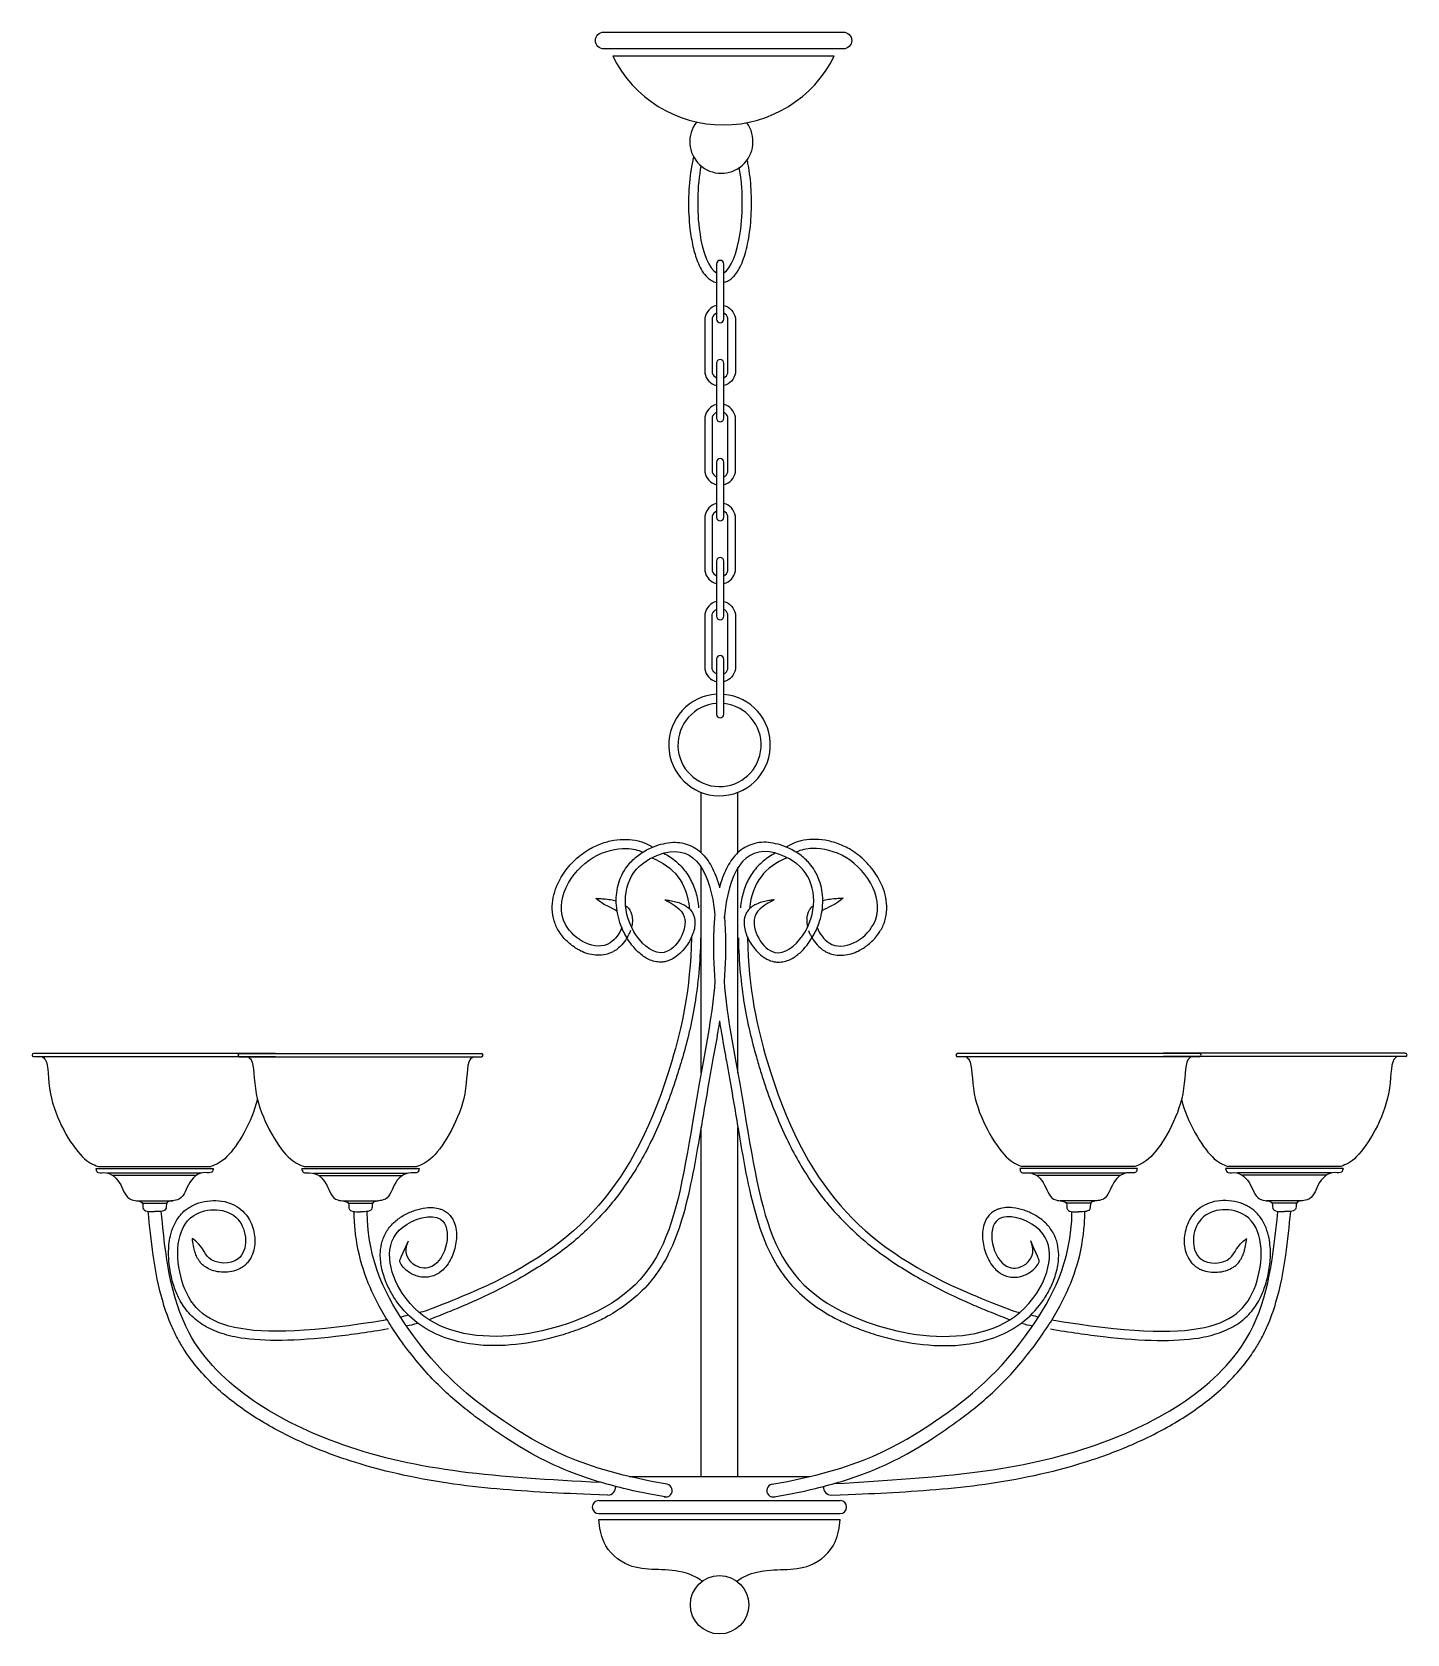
# Model space of a CAD drawing. Extents: x 1380 to 2276, y 399 to 1442.
import ezdxf

# ---------------------------------------------------------------- set-up
doc = ezdxf.new("R2010")
doc.units = 0
doc.header["$MEASUREMENT"] = 0
for name, color, linetype in [('3', 3, 'CONTINUOUS'), ('4', 4, 'CONTINUOUS'), ('7', 7, 'CONTINUOUS')]:
    doc.layers.add(name, color=color, linetype=linetype)

msp = doc.modelspace()

# ---------------------------------------------------------------- linework, layer by layer
at = {"layer": '3'}
for p, q in [((2140.9, 775.1), (1983.3, 775.1)), ((2275, 775.2), (2117.4, 775.2)), ((1421.9, 702.4), (1498.4, 702.4)), ((1429.6, 699.4), (1490.8, 699.4)), ((1556, 702.3), (1632.6, 702.3)), ((1563.7, 699.3), (1624.9, 699.3)), ((2100.3, 702.3), (2023.8, 702.3)), ((2092.7, 699.3), (2031.5, 699.3)), ((2234.4, 702.4), (2157.9, 702.4)), ((2226.8, 699.4), (2165.6, 699.4)), ((1432.9, 697.9), (1487.4, 697.9)), ((1567.1, 697.8), (1621.5, 697.8)), ((2089.3, 697.8), (2034.8, 697.8)), ((2223.4, 697.9), (2168.9, 697.9)), ((1452.2, 679.8), (1468.2, 679.8)), ((1586.3, 679.7), (1602.3, 679.7)), ((2070, 679.7), (2054.1, 679.7)), ((2204.2, 679.8), (2188.2, 679.8))]:
    msp.add_line(p, q, dxfattribs=at)
for centre, start, end in [((1381.4, 776.2), 90, 270), ((1515.5, 776.1), 90, 270), ((1673.1, 776.1), 270, 90), ((1983.3, 776.1), 90, 270), ((2140.9, 776.1), 270, 90), ((2275, 776.2), 270, 90)]:
    msp.add_arc(centre, 1.06, start, end, dxfattribs=at)
at = {"layer": '4'}
for points in [[(1908.8, 1442.4, -1), (1908.8, 1431.4), (1752.8, 1431.4, -1), (1752.8, 1442.4)], [(1758.6, 1426.6, 0.619496), (1902.9, 1426.6)]]:
    msp.add_lwpolyline(points, format="xyb", close=True, dxfattribs=at)
msp.add_circle((1828.2, 418.2), 19, dxfattribs=at)
msp.add_arc((1829.4, 1371), 20.6, 141.6079, 36.6715, dxfattribs=at)
for points, knots in [([(1386.7, 775.2), (1387.6, 774.7), (1391.4, 771.8), (1389.3, 745.6), (1410.6, 708.7), (1420.2, 704.9), (1423.4, 703.6)], [4.475827, 4.475827, 4.475827, 4.475827, 7.072092, 17.275772, 34.314185, 42.967031, 42.967031, 42.967031, 42.967031]), ([(1520.8, 775.1), (1521.7, 774.6), (1525.5, 771.7), (1523.4, 745.5), (1544.7, 708.6), (1554.3, 704.8), (1557.6, 703.5)], [4.475827, 4.475827, 4.475827, 4.475827, 7.072092, 17.275772, 34.314185, 42.967031, 42.967031, 42.967031, 42.967031]), ([(1667.8, 775.1), (1666.9, 774.6), (1663.1, 771.7), (1665.2, 745.5), (1643.9, 708.6), (1634.3, 704.8), (1631, 703.5)], [4.475827, 4.475827, 4.475827, 4.475827, 7.072092, 17.275772, 34.314185, 42.967031, 42.967031, 42.967031, 42.967031]), ([(1988.6, 775.1), (1989.5, 774.6), (1993.2, 771.7), (1991.2, 745.5), (2012.5, 708.6), (2022.1, 704.8), (2025.3, 703.5)], [4.475827, 4.475827, 4.475827, 4.475827, 7.072092, 17.275772, 34.314185, 42.967031, 42.967031, 42.967031, 42.967031]), ([(2135.6, 775.1), (2134.7, 774.6), (2130.9, 771.7), (2132.9, 745.5), (2111.6, 708.6), (2102, 704.8), (2098.8, 703.5)], [4.475827, 4.475827, 4.475827, 4.475827, 7.072092, 17.275772, 34.314185, 42.967031, 42.967031, 42.967031, 42.967031]), ([(2269.7, 775.2), (2268.8, 774.7), (2265, 771.8), (2267, 745.6), (2245.7, 708.7), (2236.2, 704.9), (2232.9, 703.6)], [4.475827, 4.475827, 4.475827, 4.475827, 7.072092, 17.275772, 34.314185, 42.967031, 42.967031, 42.967031, 42.967031]), ([(1527.2, 747.4), (1523.5, 732.5), (1509.3, 708.5), (1500.2, 704.9), (1496.9, 703.6)], [18.580353, 18.580353, 18.580353, 18.580353, 34.314185, 42.967031, 42.967031, 42.967031, 42.967031]), ([(2129.1, 747.4), (2132.9, 732.5), (2147.1, 708.5), (2156.2, 704.9), (2159.4, 703.6)], [18.580353, 18.580353, 18.580353, 18.580353, 34.314185, 42.967031, 42.967031, 42.967031, 42.967031]), ([(1817, 433.5), (1813.2, 436.3), (1797, 443.5), (1772.3, 437.8), (1751.7, 456.2), (1750.2, 468.6), (1749.5, 473.7)], [46.990669, 46.990669, 46.990669, 46.990669, 64.259715, 108.109768, 135.891591, 154.59211, 154.59211, 154.59211, 154.59211]), ([(1839.4, 433.5), (1843.2, 436.3), (1859.4, 443.5), (1884.1, 437.8), (1904.6, 456.2), (1906.2, 468.6), (1906.8, 473.7)], [46.990669, 46.990669, 46.990669, 46.990669, 64.259715, 108.109768, 135.891591, 154.59211, 154.59211, 154.59211, 154.59211])]:
    msp.add_open_spline(points, degree=3, knots=knots, dxfattribs=at)
at = {"layer": '7'}
for p, q in [((1816.2, 908), (1816.2, 947.2)), ((1840.2, 908), (1840.2, 947.2)), ((1816.2, 764.5), (1816.2, 898.6)), ((1840.2, 764.5), (1840.2, 898.6)), ((1381.4, 777.3), (1539, 777.3)), ((1381.4, 775.2), (1539, 775.2)), ((1515.5, 777.2), (1673.1, 777.2)), ((1515.5, 775.1), (1673.1, 775.1)), ((2140.9, 777.2), (1983.3, 777.2)), ((2275, 777.3), (2117.4, 777.3)), ((1816.2, 501.7), (1816.2, 728.9)), ((1840.2, 501.7), (1840.2, 728.9)), ((1423.4, 703.6), (1496.9, 703.6)), ((1557.6, 703.5), (1631, 703.5)), ((2098.8, 703.5), (2025.3, 703.5)), ((2232.9, 703.6), (2159.4, 703.6)), ((1448.4, 681.3), (1472, 681.3)), ((1582.5, 681.2), (1606.1, 681.2)), ((2073.9, 681.2), (2050.2, 681.2)), ((2208, 681.3), (2184.4, 681.3)), ((1769.3, 501.7), (1887.1, 501.7)), ((1749.5, 486), (1906.8, 486)), ((1749.5, 477.6), (1906.8, 477.6)), ((1749.5, 473.7), (1906.8, 473.7))]:
    msp.add_line(p, q, dxfattribs=at)
for points in [[(1831, 1255.5), (1831, 1291.3, 1), (1826.2, 1291.3), (1826.2, 1255.5, 1)], [(1826.2, 1190.9, 1), (1831, 1190.9), (1831, 1226.7, 1), (1826.2, 1226.7)], [(1826.2, 1162.2), (1826.2, 1126.4, 1), (1831, 1126.4), (1831, 1162.2, 1)], [(1831, 1062), (1831, 1097.8, 1), (1826.2, 1097.8), (1826.2, 1062, 1)], [(1826.2, 1033.9), (1826.2, 998.1, 1), (1831, 998.1), (1831, 1033.9, 1)]]:
    msp.add_lwpolyline(points, format="xyb", close=True, dxfattribs=at)
for points in [[(1826.2, 1264.3, 0.302545), (1818.7, 1256.1), (1818.7, 1220.3, 0.302545), (1826.2, 1212.1)], [(1831, 1264.3, -0.30144), (1838.5, 1256.1), (1838.5, 1220.3, -0.30144), (1831, 1212.1)], [(1826.2, 1259.2, 0.199814), (1823.5, 1256.1), (1823.5, 1220.3, 0.199814), (1826.2, 1217.2)], [(1831, 1217.2, 0.197687), (1833.7, 1220.3), (1833.7, 1256.1, 0.197687), (1831, 1259.2, 0.197687)], [(1826.2, 1199.8, 0.302545), (1818.7, 1191.6), (1818.7, 1155.8, 0.302545), (1826.2, 1147.6)], [(1831, 1147.6, 0.30144), (1838.5, 1155.8), (1838.5, 1191.6, 0.30144), (1831, 1199.8)], [(1826.2, 1194.7, 0.199814), (1823.5, 1191.6), (1823.5, 1155.8, 0.199814), (1826.2, 1152.7, 0.199814)], [(1831, 1152.7, 0.197687), (1833.7, 1155.8), (1833.7, 1191.6, 0.197687), (1831, 1194.7, 0.197687)], [(1826.2, 1135.4, 0.302545), (1818.7, 1127.2), (1818.7, 1091.4, 0.302545), (1826.2, 1083.2, 0.302545)], [(1826.2, 1130.3, 0.199814), (1823.5, 1127.2), (1823.5, 1091.4, 0.199814), (1826.2, 1088.3)], [(1831, 1083.2, 0.30144), (1838.5, 1091.4), (1838.5, 1127.2, 0.30144), (1831, 1135.4)], [(1831, 1088.3, 0.197687), (1833.7, 1091.4), (1833.7, 1127.2, 0.197687), (1831, 1130.3)], [(1826.2, 1071.5, 0.30144), (1818.7, 1063.3), (1818.7, 1027.5, 0.30144), (1826.2, 1019.3)], [(1826.2, 1024.4, -0.197687), (1823.5, 1027.5), (1823.5, 1063.3, -0.197687), (1826.2, 1066.4, -0.197687)], [(1831, 1071.5, -0.30144), (1838.5, 1063.3), (1838.5, 1027.5, -0.30144), (1831, 1019.3)], [(1831, 1024.4, 0.197687), (1833.7, 1027.5), (1833.7, 1063.3, 0.197687), (1831, 1066.4, 0.197687)]]:
    msp.add_lwpolyline(points, format="xyb", dxfattribs=at)
for centre, radius, start, end in [((1828.2, 978.1), 33.1, 93.471, 85.1565), ((1828.2, 978.1), 27.1, 94.2405, 84.0811), ((1615.7, 634.9), 29.5, 279.0709, 289.0846), ((2040.7, 634.9), 29.5, 250.9154, 260.9291), ((1618.6, 639.9), 40.4, 277.8848, 288.6162), ((2037.7, 639.9), 40.4, 251.3838, 262.1152), ((1755.2, 494.9), 5.36, 272.257, 3.6485), ((1793.2, 492.6), 4.2, 254.9703, 77.9728), ((1863.2, 492.6), 4.2, 102.0272, 285.0297), ((1901.2, 494.9), 5.36, 176.3515, 267.743), ((1749.5, 481.8), 4.2, 90, 270), ((1906.8, 481.8), 4.2, 270, 90)]:
    msp.add_arc(centre, radius, start, end, dxfattribs=at)
for start_param, end_param in [(4.160577, 6.120592), (6.452491, 8.376976)]:
    msp.add_ellipse((1828.5, 1331.1), major_axis=(0, -46.1), ratio=0.31538, start_param=start_param, end_param=end_param, dxfattribs=at)
for points, knots in [([(1811.3, 1361.2), (1811.1, 1360.4), (1810.9, 1359.6), (1810.2, 1356.2), (1809.7, 1353.6), (1808.5, 1345.1), (1808.1, 1338.9), (1807.9, 1326.4), (1808.3, 1320.1), (1809.4, 1310.2), (1810.1, 1306.3), (1811.7, 1299.2), (1812.7, 1295.9), (1814.6, 1291.1), (1815.4, 1289.4), (1817.1, 1286.3), (1818.1, 1284.9), (1820, 1282.8), (1820.8, 1282.1), (1822.5, 1280.8), (1823.5, 1280.2), (1825.1, 1279.6), (1825.6, 1279.4), (1826.2, 1279.3)], [4.042545, 4.042545, 4.042545, 4.042545, 4.104115, 4.104115, 4.289261, 4.289261, 4.680171, 4.680171, 5.071082, 5.071082, 5.339201, 5.339201, 5.60732, 5.60732, 5.776441, 5.776441, 5.945562, 5.945562, 6.053442, 6.053442, 6.161322, 6.161322, 6.212129, 6.212129, 6.212129, 6.212129]), ([(1831, 1279.3), (1831.1, 1279.4), (1831.3, 1279.4), (1832.4, 1279.7), (1833.2, 1280.1), (1834.8, 1281), (1835.6, 1281.5), (1836.9, 1282.7), (1837.5, 1283.3), (1839.2, 1285.3), (1840.2, 1286.7), (1841.9, 1289.9), (1842.7, 1291.6), (1844.1, 1295.4), (1844.8, 1297.4), (1845.9, 1301.6), (1846.4, 1303.9), (1847.8, 1311.3), (1848.5, 1316.8), (1849.1, 1328.2), (1849.1, 1334.1), (1848.5, 1345.4), (1847.8, 1350.9), (1846.7, 1357.1), (1846.4, 1358.1), (1846.2, 1359.2)], [6.35722, 6.35722, 6.35722, 6.35722, 6.371268, 6.371268, 6.459352, 6.459352, 6.547435, 6.547435, 6.635518, 6.635518, 6.804886, 6.804886, 6.974255, 6.974255, 7.143623, 7.143623, 7.312991, 7.312991, 7.673825, 7.673825, 8.034658, 8.034658, 8.395492, 8.395492, 8.473597, 8.473597, 8.473597, 8.473597]), ([(1770.1, 857.2), (1769.9, 856.4), (1769.5, 855.6), (1768.4, 853.2), (1767.4, 851.6), (1765.2, 848.6), (1763.9, 847.2), (1761.9, 845.4), (1761.2, 844.9), (1760.1, 844.1), (1759.6, 843.8), (1758.5, 843.2), (1758, 843), (1756.3, 842.3), (1755.2, 841.9), (1752.3, 841.2), (1750.5, 841.1), (1747, 841.2), (1745.3, 841.4), (1741.9, 842.3), (1740.3, 842.8), (1736.3, 844.6), (1734.1, 846), (1730, 849.1), (1728.1, 850.9), (1725.4, 854.1), (1724.5, 855.3), (1723, 857.7), (1722.4, 858.8), (1721.3, 861.1), (1720.9, 862.3), (1719.7, 866), (1719.3, 868.6), (1719.1, 873.7), (1719.4, 876.3), (1720.4, 881.2), (1721.1, 883.7), (1723, 888.3), (1724.2, 890.6), (1727.7, 896.2), (1730.2, 899.4), (1736, 905.2), (1739.2, 907.7), (1745.3, 911.4), (1748.1, 912.7), (1753.7, 914.8), (1756.5, 915.6), (1762.1, 916.5), (1764.9, 916.7), (1770.1, 916.6), (1772.7, 916.3), (1777.1, 915.3), (1779, 914.6), (1784.8, 911.6)], [22.210676, 22.210676, 22.210676, 22.210676, 23.622601, 23.622601, 26.765808, 26.765808, 29.909015, 29.909015, 31.174357, 31.174357, 32.147068, 32.147068, 33.119778, 33.119778, 35.0652, 35.0652, 38.132252, 38.132252, 41.199304, 41.199304, 44.266355, 44.266355, 48.939003, 48.939003, 53.611651, 53.611651, 56.337536, 56.337536, 58.681102, 58.681102, 61.024667, 61.024667, 65.994022, 65.994022, 70.963376, 70.963376, 75.932731, 75.932731, 80.902085, 80.902085, 88.797248, 88.797248, 96.69241, 96.69241, 102.928881, 102.928881, 109.165353, 109.165353, 115.401825, 115.401825, 121.638297, 121.638297, 126.758884, 126.758884, 126.758884, 126.758884]), ([(1764.5, 859.2), (1763.1, 855.3), (1752.3, 840.3), (1712.3, 863.3), (1736.5, 905.2), (1765.6, 912), (1775.2, 909.8), (1778.4, 908.3)], [22.210676, 22.210676, 22.210676, 22.210676, 31.502035, 57.605719, 96.845552, 115.626863, 126.758884, 126.758884, 126.758884, 126.758884]), ([(1792.5, 877.3), (1793, 877.3), (1793.4, 877.2), (1794.9, 876.9), (1795.8, 876.8), (1798.1, 876.4), (1799.4, 876.1), (1801.9, 875.4), (1803.2, 874.9), (1805.3, 873.9), (1806.2, 873.4), (1807.8, 872.2), (1808.6, 871.5), (1809.7, 870.3), (1809.9, 869.9), (1810.4, 869.1), (1810.6, 868.8), (1811, 868), (1811.2, 867.7), (1811.6, 866.6), (1811.8, 865.8), (1812.1, 864.3), (1812.1, 863.6), (1812.2, 861.4), (1812.1, 859.9), (1811.5, 857), (1811, 855.6), (1809.9, 852.8), (1809.3, 851.5), (1807.8, 848.9), (1807, 847.6), (1805, 844.9), (1803.7, 843.6), (1801, 841.1), (1799.6, 839.9), (1797.2, 838.6), (1796.5, 838.2), (1795.1, 837.7), (1794.5, 837.5), (1793, 837), (1792, 836.8), (1790, 836.7), (1789, 836.7), (1786.7, 836.9), (1785.3, 837.2), (1782.7, 838.1), (1781.5, 838.7), (1779.2, 840), (1778.2, 840.8), (1775.2, 843.2), (1773.5, 845), (1770.8, 848.1), (1769.9, 849.4), (1768.1, 852.1), (1767.3, 853.5), (1765.1, 857.6), (1763.9, 860.5), (1761.6, 867.9), (1760.9, 872.4), (1760.9, 881.4), (1761.6, 885.8), (1763.9, 892.2), (1764.9, 894.4), (1767.2, 898), (1768.3, 899.5), (1770.4, 902), (1771.5, 903.1), (1773.7, 905), (1774.8, 905.9), (1778.4, 908.5), (1781, 910), (1785.8, 912.1), (1787.9, 912.9), (1792.2, 914), (1794.3, 914.4), (1798.3, 914.8), (1800.3, 914.8), (1804.2, 914.3), (1806.1, 913.8), (1809.6, 912.5), (1811.3, 911.6), (1814.4, 909.6), (1815.8, 908.4), (1818.5, 905.7), (1819.6, 904.2), (1821.8, 901.1), (1822.8, 899.4), (1825.5, 893.9), (1827, 889.8), (1828.2, 885.3), (1828.2, 885.2), (1828.2, 885.1)], [0, 0, 0, 0, 0.982882, 0.982882, 2.948645, 2.948645, 5.476929, 5.476929, 8.005212, 8.005212, 9.680069, 9.680069, 11.354925, 11.354925, 12.086244, 12.086244, 12.684453, 12.684453, 13.282663, 13.282663, 14.479082, 14.479082, 15.675501, 15.675501, 18.197303, 18.197303, 20.719106, 20.719106, 23.240908, 23.240908, 25.762711, 25.762711, 28.840527, 28.840527, 31.918343, 31.918343, 33.278538, 33.278538, 34.252624, 34.252624, 35.83567, 35.83567, 37.418716, 37.418716, 39.788224, 39.788224, 42.157733, 42.157733, 44.527242, 44.527242, 49.071587, 49.071587, 52.069221, 52.069221, 55.066856, 55.066856, 61.062125, 61.062125, 70.118936, 70.118936, 79.175748, 79.175748, 84.069921, 84.069921, 87.777248, 87.777248, 90.715152, 90.715152, 93.653057, 93.653057, 99.83161, 99.83161, 104.916201, 104.916201, 110.000793, 110.000793, 115.085385, 115.085385, 120.169976, 120.169976, 125.254568, 125.254568, 130.33916, 130.33916, 135.423751, 135.423751, 140.508343, 140.508343, 151.071104, 151.071104, 151.271356, 151.271356, 151.271356, 151.271356]), ([(1792.5, 877.3), (1798.1, 874.3), (1812.4, 866.5), (1794.5, 834.5), (1764.6, 858.7), (1764.2, 894.9), (1809.8, 918.5), (1822.3, 894.9), (1825.2, 867.6)], [0, 0, 0, 0, 14.160771, 36.229803, 53.784053, 89.891448, 107.31256, 165.511044, 165.511044, 165.511044, 165.511044]), ([(1791.8, 907.7), (1793.2, 906.9), (1794.6, 906.1), (1798.6, 903.5), (1801, 901.4), (1805.3, 896.8), (1807.2, 894.2), (1810.4, 888.5), (1811.7, 885.5), (1813.6, 879), (1814.2, 875.7), (1814.6, 872.1)], [137.620713, 137.620713, 137.620713, 137.620713, 140.527987, 140.527987, 146.47037, 146.47037, 152.412752, 152.412752, 158.355135, 158.355135, 163.994983, 163.994983, 163.994983, 163.994983]), ([(1863.9, 877.3), (1863.4, 877.3), (1862.9, 877.2), (1861.5, 876.9), (1860.5, 876.8), (1858.3, 876.4), (1857, 876.1), (1854.4, 875.4), (1853.2, 874.9), (1851, 873.9), (1850.2, 873.4), (1848.5, 872.2), (1847.7, 871.5), (1846.7, 870.3), (1846.4, 869.9), (1845.9, 869.1), (1845.7, 868.8), (1845.3, 868), (1845.2, 867.7), (1844.8, 866.6), (1844.6, 865.8), (1844.3, 864.3), (1844.2, 863.6), (1844.1, 861.4), (1844.3, 859.9), (1844.9, 857), (1845.3, 855.6), (1846.4, 852.8), (1847.1, 851.5), (1848.5, 848.9), (1849.4, 847.6), (1851.4, 844.9), (1852.6, 843.6), (1855.3, 841.1), (1856.8, 839.9), (1859.1, 838.6), (1859.9, 838.2), (1861.2, 837.7), (1861.8, 837.5), (1863.4, 837), (1864.4, 836.8), (1866.3, 836.7), (1867.3, 836.7), (1869.7, 836.9), (1871.1, 837.2), (1873.6, 838.1), (1874.8, 838.7), (1877.1, 840), (1878.2, 840.8), (1881.2, 843.2), (1882.9, 845), (1885.5, 848.1), (1886.5, 849.4), (1888.2, 852.1), (1889.1, 853.5), (1891.3, 857.6), (1892.5, 860.5), (1894.8, 867.9), (1895.5, 872.4), (1895.4, 881.4), (1894.7, 885.8), (1892.4, 892.2), (1891.4, 894.4), (1889.2, 898), (1888.1, 899.5), (1885.9, 902), (1884.9, 903.1), (1882.7, 905), (1881.6, 905.9), (1877.9, 908.5), (1875.3, 910), (1870.6, 912.1), (1868.4, 912.9), (1864.2, 914), (1862.1, 914.4), (1858, 914.8), (1856, 914.8), (1852.2, 914.3), (1850.3, 913.8), (1846.7, 912.5), (1845.1, 911.6), (1842, 909.6), (1840.5, 908.4), (1837.9, 905.7), (1836.7, 904.2), (1834.5, 901.1), (1833.6, 899.4), (1830.8, 893.9), (1829.4, 889.8), (1828.2, 885.3), (1828.2, 885.3), (1828.2, 885.1)], [0, 0, 0, 0, 0.982882, 0.982882, 2.948645, 2.948645, 5.476929, 5.476929, 8.005212, 8.005212, 9.680069, 9.680069, 11.354925, 11.354925, 12.086244, 12.086244, 12.684453, 12.684453, 13.282663, 13.282663, 14.479082, 14.479082, 15.675501, 15.675501, 18.197303, 18.197303, 20.719106, 20.719106, 23.240908, 23.240908, 25.762711, 25.762711, 28.840527, 28.840527, 31.918343, 31.918343, 33.278538, 33.278538, 34.252624, 34.252624, 35.83567, 35.83567, 37.418716, 37.418716, 39.788224, 39.788224, 42.157733, 42.157733, 44.527242, 44.527242, 49.071587, 49.071587, 52.069221, 52.069221, 55.066856, 55.066856, 61.062125, 61.062125, 70.118936, 70.118936, 79.175748, 79.175748, 84.069921, 84.069921, 87.777248, 87.777248, 90.715152, 90.715152, 93.653057, 93.653057, 99.83161, 99.83161, 104.916201, 104.916201, 110.000793, 110.000793, 115.085385, 115.085385, 120.169976, 120.169976, 125.254568, 125.254568, 130.33916, 130.33916, 135.423751, 135.423751, 140.508343, 140.508343, 151.071104, 151.071104, 151.110921, 151.110921, 151.110921, 151.110921]), ([(1863.9, 877.3), (1858.3, 874.3), (1844, 866.5), (1861.9, 834.5), (1891.8, 858.7), (1892.2, 894.9), (1846.6, 918.5), (1834.1, 894.9), (1831.2, 865.1)], [0, 0, 0, 0, 14.160771, 36.229803, 53.784053, 89.891448, 107.31256, 165.511044, 165.511044, 165.511044, 165.511044]), ([(1864.5, 907.7), (1863.1, 906.9), (1861.8, 906.1), (1857.8, 903.5), (1855.4, 901.4), (1851, 896.8), (1849.1, 894.2), (1845.9, 888.5), (1844.7, 885.5), (1842.8, 879), (1842.1, 875.7), (1841.8, 872.1)], [137.620713, 137.620713, 137.620713, 137.620713, 140.527987, 140.527987, 146.47037, 146.47037, 152.412752, 152.412752, 158.355135, 158.355135, 163.994983, 163.994983, 163.994983, 163.994983]), ([(1886.2, 857.2), (1886.5, 856.4), (1886.8, 855.6), (1888, 853.2), (1888.9, 851.6), (1891.2, 848.6), (1892.4, 847.2), (1894.5, 845.4), (1895.1, 844.9), (1896.3, 844.1), (1896.8, 843.8), (1897.8, 843.2), (1898.4, 843), (1900, 842.3), (1901.1, 841.9), (1904, 841.2), (1905.8, 841.1), (1909.4, 841.2), (1911.1, 841.4), (1914.4, 842.3), (1916.1, 842.8), (1920, 844.6), (1922.3, 846), (1926.4, 849.1), (1928.3, 850.9), (1931, 854.1), (1931.9, 855.3), (1933.3, 857.7), (1934, 858.8), (1935, 861.1), (1935.5, 862.3), (1936.6, 866), (1937, 868.6), (1937.2, 873.7), (1937, 876.3), (1936, 881.2), (1935.3, 883.7), (1933.3, 888.3), (1932.2, 890.6), (1928.7, 896.2), (1926.1, 899.4), (1920.4, 905.2), (1917.2, 907.7), (1911.1, 911.4), (1908.3, 912.7), (1902.6, 914.8), (1899.8, 915.6), (1894.2, 916.5), (1891.5, 916.7), (1886.2, 916.6), (1883.7, 916.3), (1879.2, 915.3), (1877.3, 914.6), (1871.6, 911.6)], [22.210676, 22.210676, 22.210676, 22.210676, 23.622601, 23.622601, 26.765808, 26.765808, 29.909015, 29.909015, 31.174357, 31.174357, 32.147068, 32.147068, 33.119778, 33.119778, 35.0652, 35.0652, 38.132252, 38.132252, 41.199304, 41.199304, 44.266355, 44.266355, 48.939003, 48.939003, 53.611651, 53.611651, 56.337536, 56.337536, 58.681102, 58.681102, 61.024667, 61.024667, 65.994022, 65.994022, 70.963376, 70.963376, 75.932731, 75.932731, 80.902085, 80.902085, 88.797248, 88.797248, 96.69241, 96.69241, 102.928881, 102.928881, 109.165353, 109.165353, 115.401825, 115.401825, 121.638297, 121.638297, 126.758884, 126.758884, 126.758884, 126.758884]), ([(1891.9, 859.2), (1893.3, 855.3), (1904.1, 840.3), (1944, 863.3), (1919.9, 905.2), (1890.8, 912), (1881.2, 909.8), (1878, 908.3)], [22.210676, 22.210676, 22.210676, 22.210676, 31.502035, 57.605719, 96.845552, 115.626863, 126.758884, 126.758884, 126.758884, 126.758884]), ([(1747.6, 878.3), (1748.2, 878.2), (1748.7, 878.2), (1750.4, 878.1), (1751.5, 878), (1754.2, 877.8), (1755.7, 877.6), (1758.5, 877.2), (1759.7, 876.9), (1760.9, 876.6)], [0, 0, 0, 0, 1.089789, 1.089789, 3.269367, 3.269367, 6.161544, 6.161544, 8.550625, 8.550625, 8.550625, 8.550625]), ([(1908.8, 878.3), (1908.2, 878.2), (1907.6, 878.2), (1906, 878.1), (1904.8, 878), (1902.2, 877.8), (1900.7, 877.6), (1897.9, 877.2), (1896.7, 876.9), (1895.4, 876.6)], [0, 0, 0, 0, 1.089789, 1.089789, 3.269367, 3.269367, 6.161544, 6.161544, 8.550625, 8.550625, 8.550625, 8.550625]), ([(1767, 873.6), (1767.1, 873.5), (1767.3, 873.4), (1768.1, 872.6), (1768.7, 872), (1769.6, 870.7), (1769.9, 870.2), (1770.3, 869.3), (1770.5, 869), (1770.8, 868.2), (1770.9, 867.8), (1771.2, 866.7), (1771.3, 866), (1771.5, 863.8), (1771.4, 862.5), (1771.1, 860.6), (1771, 860), (1770.8, 859.5)], [12.550049, 12.550049, 12.550049, 12.550049, 12.900834, 12.900834, 14.306219, 14.306219, 15.157658, 15.157658, 15.756373, 15.756373, 16.355088, 16.355088, 17.552518, 17.552518, 19.812891, 19.812891, 20.823977, 20.823977, 20.823977, 20.823977]), ([(1825.2, 867.6), (1824.7, 863.5), (1824.5, 859.4), (1824, 845.2), (1824.3, 834.7), (1825.2, 824)], [164.039511, 164.039511, 164.039511, 164.039511, 172.196627, 172.196627, 190.897549, 190.897549, 190.897549, 190.897549]), ([(1831.3, 866.3), (1831.7, 862.7), (1831.9, 858.9), (1832.3, 845.2), (1832, 834.7), (1831.2, 824)], [164.892431, 164.892431, 164.892431, 164.892431, 172.196627, 172.196627, 190.897549, 190.897549, 190.897549, 190.897549]), ([(1889.4, 873.6), (1889.2, 873.5), (1889.1, 873.4), (1888.3, 872.6), (1887.6, 872), (1886.8, 870.7), (1886.5, 870.2), (1886, 869.3), (1885.9, 869), (1885.6, 868.2), (1885.5, 867.8), (1885.2, 866.7), (1885.1, 866), (1884.9, 863.8), (1885, 862.5), (1885.3, 860.6), (1885.4, 860), (1885.5, 859.5)], [12.550049, 12.550049, 12.550049, 12.550049, 12.900834, 12.900834, 14.306219, 14.306219, 15.157658, 15.157658, 15.756373, 15.756373, 16.355088, 16.355088, 17.552518, 17.552518, 19.812891, 19.812891, 20.823977, 20.823977, 20.823977, 20.823977]), ([(1809.9, 852.8), (1809.2, 818.6), (1782.5, 700.7), (1726.1, 642.2), (1633.1, 608.1), (1632.7, 608.4)], [188.860128, 188.860128, 188.860128, 188.860128, 232.85439, 398.15806, 443.484557, 443.484557, 443.484557, 443.484557]), ([(1815.9, 852.6), (1815.6, 836.4), (1814.2, 822.3), (1810, 796.7), (1807.2, 785.4), (1803.3, 771.7), (1802.3, 768.6), (1800.4, 762.4), (1799.4, 759.4), (1796.4, 750.5), (1794.3, 744.8), (1787.8, 728.4), (1783.1, 718.3), (1772.6, 699.6), (1766.9, 691), (1754.5, 675.1), (1747.7, 667.8), (1732.9, 654.2), (1724.9, 647.9), (1707.6, 636.2), (1698.2, 630.7), (1683.4, 623), (1678.5, 620.6), (1670, 616.6), (1666.3, 615), (1658.9, 611.8), (1655.1, 610.2), (1647.2, 607), (1643.1, 605.4), (1638.9, 603.8)], [188.860128, 188.860128, 188.860128, 188.860128, 209.348794, 209.348794, 229.837461, 229.837461, 236.12893, 236.12893, 242.420398, 242.420398, 255.003335, 255.003335, 280.169208, 280.169208, 305.335081, 305.335081, 330.500954, 330.500954, 355.666827, 355.666827, 380.8327, 380.8327, 392.594082, 392.594082, 400.837863, 400.837863, 409.081643, 409.081643, 417.7039, 417.7039, 417.7039, 417.7039]), ([(1840.5, 852.6), (1840.8, 836.4), (1842.2, 822.3), (1846.4, 796.7), (1849.2, 785.4), (1853.1, 771.7), (1854, 768.6), (1855.9, 762.4), (1856.9, 759.4), (1859.9, 750.5), (1862, 744.8), (1868.6, 728.4), (1873.3, 718.3), (1883.7, 699.6), (1889.4, 691), (1901.9, 675.1), (1908.7, 667.8), (1923.5, 654.2), (1931.5, 647.9), (1948.8, 636.2), (1958.1, 630.7), (1972.9, 623), (1977.8, 620.6), (1986.4, 616.6), (1990, 615), (1997.4, 611.8), (2001.2, 610.2), (2009.1, 607), (2013.2, 605.4), (2017.4, 603.8)], [188.860128, 188.860128, 188.860128, 188.860128, 209.348794, 209.348794, 229.837461, 229.837461, 236.12893, 236.12893, 242.420398, 242.420398, 255.003335, 255.003335, 280.169208, 280.169208, 305.335081, 305.335081, 330.500954, 330.500954, 355.666827, 355.666827, 380.8327, 380.8327, 392.594082, 392.594082, 400.837863, 400.837863, 409.081643, 409.081643, 417.7039, 417.7039, 417.7039, 417.7039]), ([(1846.5, 852.8), (1847.1, 818.6), (1873.9, 700.7), (1930.3, 642.2), (2023.3, 608.1), (2023.7, 608.4)], [188.860128, 188.860128, 188.860128, 188.860128, 232.85439, 398.15806, 443.484557, 443.484557, 443.484557, 443.484557]), ([(1825.2, 824), (1823.6, 804), (1800.6, 686.1), (1799.5, 603.8), (1626.7, 578.7), (1605.8, 663.1), (1658, 678), (1648.7, 635.8), (1627.8, 637.8), (1621.9, 647.4), (1625.5, 655.3)], [193.077689, 193.077689, 193.077689, 193.077689, 228.362603, 393.666272, 500.853154, 537.132552, 555.75519, 583.05693, 592.466857, 606.901933, 606.901933, 606.901933, 606.901933]), ([(1831.2, 824), (1832.7, 804), (1855.7, 686.1), (1856.9, 603.8), (2029.7, 578.7), (2050.6, 663.1), (1998.4, 678), (2007.7, 635.8), (2028.5, 637.8), (2034.5, 647.4), (2030.9, 655.3)], [193.077689, 193.077689, 193.077689, 193.077689, 228.362603, 393.666272, 500.853154, 537.132552, 555.75519, 583.05693, 592.466857, 606.901933, 606.901933, 606.901933, 606.901933]), ([(1828.2, 798.5), (1827.8, 796.2), (1827.5, 793.9), (1826.1, 785.5), (1825, 779.5), (1823.3, 770.2), (1822.7, 766.9), (1821, 757.1), (1819.9, 750.7), (1817.8, 738.6), (1816.8, 732.7), (1813.9, 715.8), (1812.1, 705.3), (1808.2, 686.2), (1806.2, 677.5), (1801.3, 661.3), (1798.5, 653.8), (1792.3, 641.4), (1789.1, 636.2), (1781.7, 626.5), (1777.5, 622.1), (1767.8, 613.9), (1762.4, 610.1), (1753.6, 605.1), (1750.7, 603.6), (1743.9, 600.5), (1740, 598.8), (1731.7, 595.8), (1727.4, 594.3), (1714.2, 590.6), (1705, 588.7), (1686.2, 586.7), (1676.8, 586.6), (1661.4, 588.6), (1655.3, 590), (1643.8, 594.1), (1638.3, 596.9), (1628.1, 604), (1623.5, 608.4), (1617.8, 615.8), (1616.2, 618.2), (1613.3, 623.1), (1612, 625.8), (1609.7, 631.6), (1608.7, 634.7), (1607.4, 641.2), (1607.1, 644.5), (1607.4, 650.2), (1607.8, 652.6), (1609.2, 657.2), (1610.2, 659.5), (1612.9, 663.8), (1614.6, 665.8), (1617.6, 668.5), (1618.6, 669.3), (1620.7, 670.8), (1621.9, 671.5), (1625.2, 673.3), (1627.5, 674.3), (1632.2, 675.9), (1634.6, 676.4), (1638.5, 676.9), (1640.1, 676.9), (1643.2, 676.7), (1644.8, 676.4), (1647, 675.7), (1647.7, 675.4), (1648.8, 674.8), (1649.3, 674.6), (1650.6, 673.7), (1651.4, 673), (1652.8, 671.5), (1653.5, 670.7), (1654.5, 669), (1655, 668.1), (1656, 665.6), (1656.4, 663.8), (1656.9, 660.3), (1656.9, 658.5), (1656.7, 655), (1656.4, 653.2), (1655.6, 649.7), (1655.1, 647.9), (1653.8, 644.6), (1653, 643), (1651.2, 639.9), (1650.1, 638.4), (1647.9, 636.1), (1646.8, 635.1), (1645, 633.9), (1644.3, 633.5), (1643.1, 632.9), (1642.6, 632.6), (1641.4, 632.2), (1640.8, 632.1), (1639.1, 631.6), (1637.9, 631.5), (1634.9, 631.4), (1633.1, 631.7), (1630.2, 632.5), (1629.1, 632.9), (1626.9, 634), (1625.9, 634.7), (1623.9, 636.2), (1622.9, 637.1), (1621.2, 639.1), (1620.5, 640.3), (1619.7, 641.8), (1619.6, 642), (1625.5, 655.3)], [207.4336, 207.4336, 207.4336, 207.4336, 211.448461, 211.448461, 222.094948, 222.094948, 228.274847, 228.274847, 240.634645, 240.634645, 252.994443, 252.994443, 277.714038, 277.714038, 301.733382, 301.733382, 325.752725, 325.752725, 344.961829, 344.961829, 364.170934, 364.170934, 383.380038, 383.380038, 392.118532, 392.118532, 402.737522, 402.737522, 413.356512, 413.356512, 434.292852, 434.292852, 455.229192, 455.229192, 469.216002, 469.216002, 483.202812, 483.202812, 497.189623, 497.189623, 503.077284, 503.077284, 508.964945, 508.964945, 515.498684, 515.498684, 522.032423, 522.032423, 526.698346, 526.698346, 531.364269, 531.364269, 536.030193, 536.030193, 538.226, 538.226, 540.421808, 540.421808, 544.501029, 544.501029, 548.58025, 548.58025, 551.197754, 551.197754, 553.815259, 553.815259, 555.005782, 555.005782, 555.764751, 555.764751, 557.400172, 557.400172, 559.035593, 559.035593, 560.671014, 560.671014, 563.765261, 563.765261, 566.859508, 566.859508, 569.953755, 569.953755, 573.048003, 573.048003, 576.14225, 576.14225, 579.236497, 579.236497, 581.695986, 581.695986, 582.896332, 582.896332, 583.90353, 583.90353, 584.910728, 584.910728, 586.925124, 586.925124, 590.055056, 590.055056, 592.219278, 592.219278, 594.418132, 594.418132, 596.616987, 596.616987, 598.815841, 598.815841, 599.282732, 599.282732, 599.282732, 599.282732]), ([(1828.2, 798.5), (1828.5, 796.2), (1828.9, 793.9), (1830.3, 785.5), (1831.4, 779.5), (1833, 770.2), (1833.6, 766.9), (1835.4, 757.1), (1836.5, 750.7), (1838.6, 738.6), (1839.5, 732.7), (1842.4, 715.8), (1844.2, 705.3), (1848.1, 686.2), (1850.2, 677.5), (1855.1, 661.3), (1857.9, 653.8), (1864.1, 641.4), (1867.3, 636.2), (1874.7, 626.5), (1878.9, 622.1), (1888.5, 613.9), (1894, 610.1), (1902.8, 605.1), (1905.7, 603.6), (1912.5, 600.5), (1916.4, 598.8), (1924.6, 595.8), (1928.9, 594.3), (1942.1, 590.6), (1951.4, 588.7), (1970.1, 586.7), (1979.6, 586.6), (1995, 588.6), (2001, 590), (2012.6, 594.1), (2018.1, 596.9), (2028.3, 604), (2032.9, 608.4), (2038.6, 615.8), (2040.2, 618.2), (2043.1, 623.1), (2044.4, 625.8), (2046.7, 631.6), (2047.7, 634.7), (2049, 641.2), (2049.3, 644.5), (2048.9, 650.2), (2048.5, 652.6), (2047.2, 657.2), (2046.1, 659.5), (2043.4, 663.8), (2041.8, 665.8), (2038.8, 668.5), (2037.8, 669.3), (2035.6, 670.8), (2034.5, 671.5), (2031.2, 673.3), (2028.9, 674.3), (2024.2, 675.9), (2021.8, 676.4), (2017.8, 676.9), (2016.3, 676.9), (2013.1, 676.7), (2011.6, 676.4), (2009.3, 675.7), (2008.6, 675.4), (2007.5, 674.8), (2007.1, 674.6), (2005.8, 673.7), (2005, 673), (2003.5, 671.5), (2002.9, 670.7), (2001.8, 669), (2001.4, 668.1), (2000.4, 665.6), (2000, 663.8), (1999.5, 660.3), (1999.5, 658.5), (1999.7, 655), (2000, 653.2), (2000.7, 649.7), (2001.3, 647.9), (2002.6, 644.6), (2003.4, 643), (2005.2, 639.9), (2006.3, 638.4), (2008.5, 636.1), (2009.6, 635.1), (2011.4, 633.9), (2012, 633.5), (2013.2, 632.9), (2013.8, 632.6), (2015, 632.2), (2015.5, 632.1), (2017.3, 631.6), (2018.5, 631.5), (2021.5, 631.4), (2023.2, 631.7), (2026.1, 632.5), (2027.3, 632.9), (2029.4, 634), (2030.5, 634.7), (2032.5, 636.2), (2033.4, 637.1), (2035.1, 639.1), (2035.9, 640.3), (2036.6, 641.8), (2036.8, 642), (2030.9, 655.3)], [207.4336, 207.4336, 207.4336, 207.4336, 211.448461, 211.448461, 222.094948, 222.094948, 228.274847, 228.274847, 240.634645, 240.634645, 252.994443, 252.994443, 277.714038, 277.714038, 301.733382, 301.733382, 325.752725, 325.752725, 344.961829, 344.961829, 364.170934, 364.170934, 383.380038, 383.380038, 392.118532, 392.118532, 402.737522, 402.737522, 413.356512, 413.356512, 434.292852, 434.292852, 455.229192, 455.229192, 469.216002, 469.216002, 483.202812, 483.202812, 497.189623, 497.189623, 503.077284, 503.077284, 508.964945, 508.964945, 515.498684, 515.498684, 522.032423, 522.032423, 526.698346, 526.698346, 531.364269, 531.364269, 536.030193, 536.030193, 538.226, 538.226, 540.421808, 540.421808, 544.501029, 544.501029, 548.58025, 548.58025, 551.197754, 551.197754, 553.815259, 553.815259, 555.005782, 555.005782, 555.764751, 555.764751, 557.400172, 557.400172, 559.035593, 559.035593, 560.671014, 560.671014, 563.765261, 563.765261, 566.859508, 566.859508, 569.953755, 569.953755, 573.048003, 573.048003, 576.14225, 576.14225, 579.236497, 579.236497, 581.695986, 581.695986, 582.896332, 582.896332, 583.90353, 583.90353, 584.910728, 584.910728, 586.925124, 586.925124, 590.055056, 590.055056, 592.219278, 592.219278, 594.418132, 594.418132, 596.616987, 596.616987, 598.815841, 598.815841, 599.282732, 599.282732, 599.282732, 599.282732]), ([(1612.6, 597.8), (1600.1, 595.7), (1588.7, 594.1), (1565, 591.3), (1553.4, 590.5), (1532.9, 590.2), (1524, 590.7), (1511.2, 592.7), (1506.6, 593.9), (1498.3, 596.8), (1494.6, 598.6), (1487.9, 602.9), (1485, 605.4), (1480, 611), (1477.9, 614.1), (1474.9, 619.9), (1473.8, 622.6), (1472.3, 627), (1471.8, 628.7), (1471, 632.3), (1470.6, 634.1), (1469.6, 639.6), (1469.3, 643.4), (1469.3, 650.9), (1469.6, 654.7), (1471, 660.8), (1471.8, 663.2), (1474, 667.8), (1475.3, 670), (1478, 673.1), (1479, 674.2), (1481, 675.8), (1481.9, 676.4), (1483.7, 677.5), (1484.6, 678), (1487.8, 679.6), (1490.2, 680.3), (1495.1, 681.3), (1497.6, 681.5), (1502.7, 681.4), (1505.3, 681), (1509.8, 679.6), (1511.8, 678.7), (1515.6, 676.4), (1517.3, 675), (1520.1, 671.9), (1521.2, 670.4), (1522.9, 667.2), (1523.6, 665.5), (1524.7, 662), (1525.1, 660.3), (1525.5, 656.7), (1525.5, 654.9), (1525.3, 651.3), (1524.9, 649.5), (1523.8, 646), (1523.1, 644.3), (1521.5, 641.9), (1520.8, 641.1), (1519.7, 639.9), (1519.2, 639.5), (1518.3, 638.7), (1517.8, 638.4), (1516.9, 637.7), (1516.4, 637.5), (1514.9, 636.7), (1513.9, 636.2), (1511.2, 635.3), (1509.4, 635), (1505.9, 634.7), (1504.2, 634.7), (1500.7, 635.1), (1499, 635.5), (1496, 636.6), (1494.7, 637.3), (1492.8, 638.5), (1492.1, 639), (1490.8, 640.2), (1490.3, 640.8), (1489, 642.4), (1488.3, 643.5), (1487.3, 645.6), (1486.9, 646.6), (1486.2, 648.7), (1485.9, 649.8), (1485.4, 652.4), (1485.1, 653.9), (1484.9, 655.8), (1484.8, 656.3), (1484.8, 656.7)], [476.983098, 476.983098, 476.983098, 476.983098, 486.898166, 486.898166, 499.526995, 499.526995, 512.155824, 512.155824, 520.413913, 520.413913, 528.672002, 528.672002, 536.930091, 536.930091, 545.18818, 545.18818, 551.486393, 551.486393, 555.277599, 555.277599, 559.068805, 559.068805, 566.651216, 566.651216, 574.233627, 574.233627, 579.343786, 579.343786, 584.453946, 584.453946, 587.34396, 587.34396, 589.344962, 589.344962, 591.345964, 591.345964, 596.022641, 596.022641, 600.699317, 600.699317, 605.375993, 605.375993, 609.236551, 609.236551, 613.097109, 613.097109, 616.197289, 616.197289, 619.297469, 619.297469, 622.397649, 622.397649, 625.497829, 625.497829, 628.598009, 628.598009, 631.698189, 631.698189, 633.311681, 633.311681, 634.347099, 634.347099, 635.233716, 635.233716, 636.120333, 636.120333, 637.893566, 637.893566, 640.858686, 640.858686, 643.823807, 643.823807, 646.788927, 646.788927, 649.205437, 649.205437, 650.538384, 650.538384, 651.871331, 651.871331, 653.975913, 653.975913, 656.080495, 656.080495, 658.185077, 658.185077, 661.480462, 661.480462, 662.421112, 662.421112, 662.421112, 662.421112]), ([(2043.7, 597.8), (2056.3, 595.7), (2067.7, 594.1), (2091.4, 591.3), (2103, 590.5), (2123.5, 590.2), (2132.4, 590.7), (2145.2, 592.7), (2149.7, 593.9), (2158.1, 596.8), (2161.8, 598.6), (2168.5, 602.9), (2171.4, 605.4), (2176.4, 611), (2178.4, 614.1), (2181.5, 619.9), (2182.5, 622.6), (2184, 627), (2184.5, 628.7), (2185.4, 632.3), (2185.8, 634.1), (2186.7, 639.6), (2187.1, 643.4), (2187.1, 650.9), (2186.7, 654.7), (2185.3, 660.8), (2184.5, 663.2), (2182.4, 667.8), (2181, 670), (2178.4, 673.1), (2177.3, 674.2), (2175.4, 675.8), (2174.5, 676.4), (2172.7, 677.5), (2171.8, 678), (2168.6, 679.6), (2166.2, 680.3), (2161.3, 681.3), (2158.7, 681.5), (2153.6, 681.4), (2151.1, 681), (2146.6, 679.6), (2144.5, 678.7), (2140.8, 676.4), (2139, 675), (2136.2, 671.9), (2135.2, 670.4), (2133.5, 667.2), (2132.8, 665.5), (2131.7, 662), (2131.3, 660.3), (2130.9, 656.7), (2130.8, 654.9), (2131.1, 651.3), (2131.4, 649.5), (2132.5, 646), (2133.3, 644.3), (2134.9, 641.9), (2135.5, 641.1), (2136.7, 639.9), (2137.2, 639.5), (2138.1, 638.7), (2138.6, 638.4), (2139.5, 637.7), (2140, 637.5), (2141.4, 636.7), (2142.4, 636.2), (2145.2, 635.3), (2146.9, 635), (2150.4, 634.7), (2152.2, 634.7), (2155.7, 635.1), (2157.4, 635.5), (2160.4, 636.6), (2161.7, 637.3), (2163.6, 638.5), (2164.3, 639), (2165.5, 640.2), (2166.1, 640.8), (2167.4, 642.4), (2168, 643.5), (2169.1, 645.6), (2169.5, 646.6), (2170.2, 648.7), (2170.4, 649.8), (2171, 652.4), (2171.2, 653.9), (2171.5, 655.8), (2171.5, 656.3), (2171.6, 656.7)], [476.983098, 476.983098, 476.983098, 476.983098, 486.898166, 486.898166, 499.526995, 499.526995, 512.155824, 512.155824, 520.413913, 520.413913, 528.672002, 528.672002, 536.930091, 536.930091, 545.18818, 545.18818, 551.486393, 551.486393, 555.277599, 555.277599, 559.068805, 559.068805, 566.651216, 566.651216, 574.233627, 574.233627, 579.343786, 579.343786, 584.453946, 584.453946, 587.34396, 587.34396, 589.344962, 589.344962, 591.345964, 591.345964, 596.022641, 596.022641, 600.699317, 600.699317, 605.375993, 605.375993, 609.236551, 609.236551, 613.097109, 613.097109, 616.197289, 616.197289, 619.297469, 619.297469, 622.397649, 622.397649, 625.497829, 625.497829, 628.598009, 628.598009, 631.698189, 631.698189, 633.311681, 633.311681, 634.347099, 634.347099, 635.233716, 635.233716, 636.120333, 636.120333, 637.893566, 637.893566, 640.858686, 640.858686, 643.823807, 643.823807, 646.788927, 646.788927, 649.205437, 649.205437, 650.538384, 650.538384, 651.871331, 651.871331, 653.975913, 653.975913, 656.080495, 656.080495, 658.185077, 658.185077, 661.480462, 661.480462, 662.421112, 662.421112, 662.421112, 662.421112]), ([(1755.4, 489.5), (1739.5, 490.2), (1729.3, 490.6), (1697.9, 492.3), (1676.6, 493.8), (1633.7, 499.8), (1612.2, 504.2), (1585.8, 512.5), (1580.9, 514.1), (1571.2, 517.7), (1566.3, 519.6), (1551.8, 525.8), (1542.3, 530.5), (1524.1, 541), (1515.4, 546.9), (1499.5, 559.9), (1492.3, 567.2), (1483.6, 578.2), (1481.3, 581.3), (1477.8, 587), (1476.3, 589.4), (1473.7, 594.4), (1472.5, 596.9), (1469.1, 604.6), (1467.3, 609.8), (1462.7, 625.1), (1460.8, 635.4), (1457.9, 655.3), (1457, 664.9), (1456, 674.3)], [0, 0, 0, 0, 25.502164, 25.502164, 78.731172, 78.731172, 131.960181, 131.960181, 144.020801, 144.020801, 156.081421, 156.081421, 180.20266, 180.20266, 204.3239, 204.3239, 228.44514, 228.44514, 237.724948, 237.724948, 244.429874, 244.429874, 251.134801, 251.134801, 264.544653, 264.544653, 289.516838, 289.516838, 312.250444, 312.250444, 312.250444, 312.250444]), ([(1751.1, 497.8), (1682, 501.2), (1591.4, 508.1), (1475, 575.7), (1467.2, 646.2), (1464.5, 674.3)], [15.240686, 15.240686, 15.240686, 15.240686, 140.77115, 243.861337, 311.604809, 311.604809, 311.604809, 311.604809]), ([(1611.7, 603.7), (1515.8, 587.9), (1473.7, 602.5), (1473.5, 676.9), (1519.6, 677.2), (1522.2, 639), (1493.1, 640.2), (1491.4, 652.3), (1484.8, 656.7)], [476.983098, 476.983098, 476.983098, 476.983098, 553.207015, 589.122176, 613.128901, 634.557644, 650.520209, 662.421112, 662.421112, 662.421112, 662.421112]), ([(1792.7, 488.5), (1782.9, 490.1), (1773.9, 491.9), (1753.6, 496.9), (1743.1, 500.1), (1724.4, 507.2), (1716.2, 511), (1701.3, 519), (1694.7, 523.1), (1686.8, 528.3), (1685.1, 529.4), (1681.6, 531.8), (1679.9, 533), (1676.3, 535.5), (1674.6, 536.7), (1669.3, 540.5), (1665.9, 543.1), (1655.2, 551.7), (1648.1, 558), (1634, 572.8), (1627, 581.3), (1618.8, 592.9), (1617.6, 594.7), (1615.1, 598.3), (1613.9, 600.1), (1610.3, 605.9), (1607.9, 610), (1602, 621.1), (1598.8, 628.4), (1593.6, 644.6), (1591.7, 653.3), (1590.4, 666.6), (1590.2, 670.5), (1590.2, 674.5)], [0, 0, 0, 0, 17.840058, 17.840058, 43.965711, 43.965711, 70.091364, 70.091364, 96.217017, 96.217017, 103.436467, 103.436467, 111.219623, 111.219623, 119.002778, 119.002778, 134.569089, 134.569089, 167.40826, 167.40826, 200.24743, 200.24743, 205.868855, 205.868855, 211.49028, 211.49028, 222.73313, 222.73313, 240.337002, 240.337002, 257.940873, 257.940873, 265.03925, 265.03925, 265.03925, 265.03925]), ([(1794.1, 496.7), (1737.8, 506.2), (1685.8, 536.6), (1633.5, 578.7), (1598.7, 641.5), (1598.6, 674.2)], [0, 0, 0, 0, 104.424868, 203.174727, 264.825231, 264.825231, 264.825231, 264.825231]), ([(1862.3, 496.7), (1918.6, 506.2), (1970.6, 536.6), (2022.9, 578.7), (2057.6, 641.5), (2057.8, 674.2)], [0, 0, 0, 0, 104.424868, 203.174727, 264.825231, 264.825231, 264.825231, 264.825231]), ([(1863.7, 488.5), (1873.5, 490.1), (1882.4, 491.9), (1902.7, 496.9), (1913.2, 500.1), (1932, 507.2), (1940.2, 511), (1955, 519), (1961.7, 523.1), (1969.6, 528.3), (1971.3, 529.4), (1974.7, 531.8), (1976.5, 533), (1980, 535.5), (1981.8, 536.7), (1987, 540.5), (1990.5, 543.1), (2001.1, 551.7), (2008.2, 558), (2022.3, 572.8), (2029.3, 581.3), (2037.6, 592.9), (2038.8, 594.7), (2041.2, 598.3), (2042.5, 600.1), (2046.1, 605.9), (2048.5, 610), (2054.3, 621.1), (2057.6, 628.4), (2062.8, 644.6), (2064.7, 653.3), (2066, 666.6), (2066.2, 670.5), (2066.2, 674.5)], [0, 0, 0, 0, 17.840058, 17.840058, 43.965711, 43.965711, 70.091364, 70.091364, 96.217017, 96.217017, 103.436467, 103.436467, 111.219623, 111.219623, 119.002778, 119.002778, 134.569089, 134.569089, 167.40826, 167.40826, 200.24743, 200.24743, 205.868855, 205.868855, 211.49028, 211.49028, 222.73313, 222.73313, 240.337002, 240.337002, 257.940873, 257.940873, 265.03925, 265.03925, 265.03925, 265.03925]), ([(1901, 489.5), (1916.9, 490.2), (1927, 490.6), (1958.4, 492.3), (1979.8, 493.8), (2022.6, 499.8), (2044.1, 504.2), (2070.6, 512.5), (2075.4, 514.1), (2085.2, 517.7), (2090.1, 519.6), (2104.6, 525.8), (2114.1, 530.5), (2132.3, 541), (2140.9, 546.9), (2156.8, 559.9), (2164.1, 567.2), (2172.8, 578.2), (2175, 581.3), (2178.6, 587), (2180, 589.4), (2182.7, 594.4), (2183.9, 596.9), (2187.2, 604.6), (2189.1, 609.8), (2193.6, 625.1), (2195.6, 635.4), (2198.4, 655.3), (2199.4, 664.9), (2200.3, 674.3)], [0, 0, 0, 0, 25.502164, 25.502164, 78.731172, 78.731172, 131.960181, 131.960181, 144.020801, 144.020801, 156.081421, 156.081421, 180.20266, 180.20266, 204.3239, 204.3239, 228.44514, 228.44514, 237.724948, 237.724948, 244.429874, 244.429874, 251.134801, 251.134801, 264.544653, 264.544653, 289.516838, 289.516838, 312.250444, 312.250444, 312.250444, 312.250444]), ([(1902.7, 497.1), (1973.8, 501.2), (2064.7, 507.9), (2181.3, 575.7), (2189.1, 646.2), (2191.9, 674.3)], [14.50681, 14.50681, 14.50681, 14.50681, 140.77115, 243.861337, 311.604809, 311.604809, 311.604809, 311.604809]), ([(2044.7, 603.7), (2140.5, 587.9), (2182.7, 602.5), (2182.8, 676.9), (2136.7, 677.2), (2134.1, 639), (2163.3, 640.2), (2165, 652.3), (2171.6, 656.7)], [476.983098, 476.983098, 476.983098, 476.983098, 553.207015, 589.122176, 613.128901, 634.557644, 650.520209, 662.421112, 662.421112, 662.421112, 662.421112])]:
    msp.add_open_spline(points, degree=3, knots=knots, dxfattribs=at)
for points in [[(1784.1, 904.7), (1798.4, 898.8), (1806.8, 888.7), (1808.6, 871.5)], [(1872.2, 904.7), (1858, 898.8), (1849.5, 888.7), (1847.7, 871.5)], [(1747.6, 878.3), (1752.7, 873.8), (1758, 872.2), (1761.4, 870.2)], [(1908.8, 878.3), (1903.7, 873.8), (1898.4, 872.2), (1894.9, 870.2)]]:
    msp.add_open_spline(points, degree=3, dxfattribs=at)
for points in [[(1421.9, 702.4), (1422.8, 700), (1427, 699.6), (1438.1, 691.6), (1445.4, 681.9), (1452.3, 679.5), (1452.6, 676.5), (1460.2, 674.2)], [(1498.4, 702.4), (1497.5, 700), (1493.3, 699.6), (1482.2, 691.6), (1475, 681.9), (1468, 679.5), (1467.7, 676.5), (1460.2, 674.2)], [(1556, 702.3), (1557, 699.9), (1561.1, 699.5), (1572.3, 691.5), (1579.5, 681.8), (1586.5, 679.4), (1586.8, 676.4), (1594.3, 674.1)], [(1632.6, 702.3), (1631.6, 699.9), (1627.4, 699.5), (1616.3, 691.5), (1609.1, 681.8), (1602.1, 679.4), (1601.8, 676.4), (1594.3, 674.1)], [(2023.8, 702.3), (2024.7, 699.9), (2028.9, 699.5), (2040, 691.5), (2047.3, 681.8), (2054.2, 679.4), (2054.5, 676.4), (2062.1, 674.1)], [(2100.3, 702.3), (2099.4, 699.9), (2095.2, 699.5), (2084.1, 691.5), (2076.8, 681.8), (2069.9, 679.4), (2069.6, 676.4), (2062.1, 674.1)], [(2157.9, 702.4), (2158.8, 700), (2163, 699.6), (2174.1, 691.6), (2181.4, 681.9), (2188.3, 679.5), (2188.6, 676.5), (2196.2, 674.2)], [(2234.4, 702.4), (2233.5, 700), (2229.3, 699.6), (2218.2, 691.6), (2211, 681.9), (2204, 679.5), (2203.7, 676.5), (2196.2, 674.2)]]:
    msp.add_spline(points, degree=3, dxfattribs=at)

doc.saveas('drawing.dxf')
